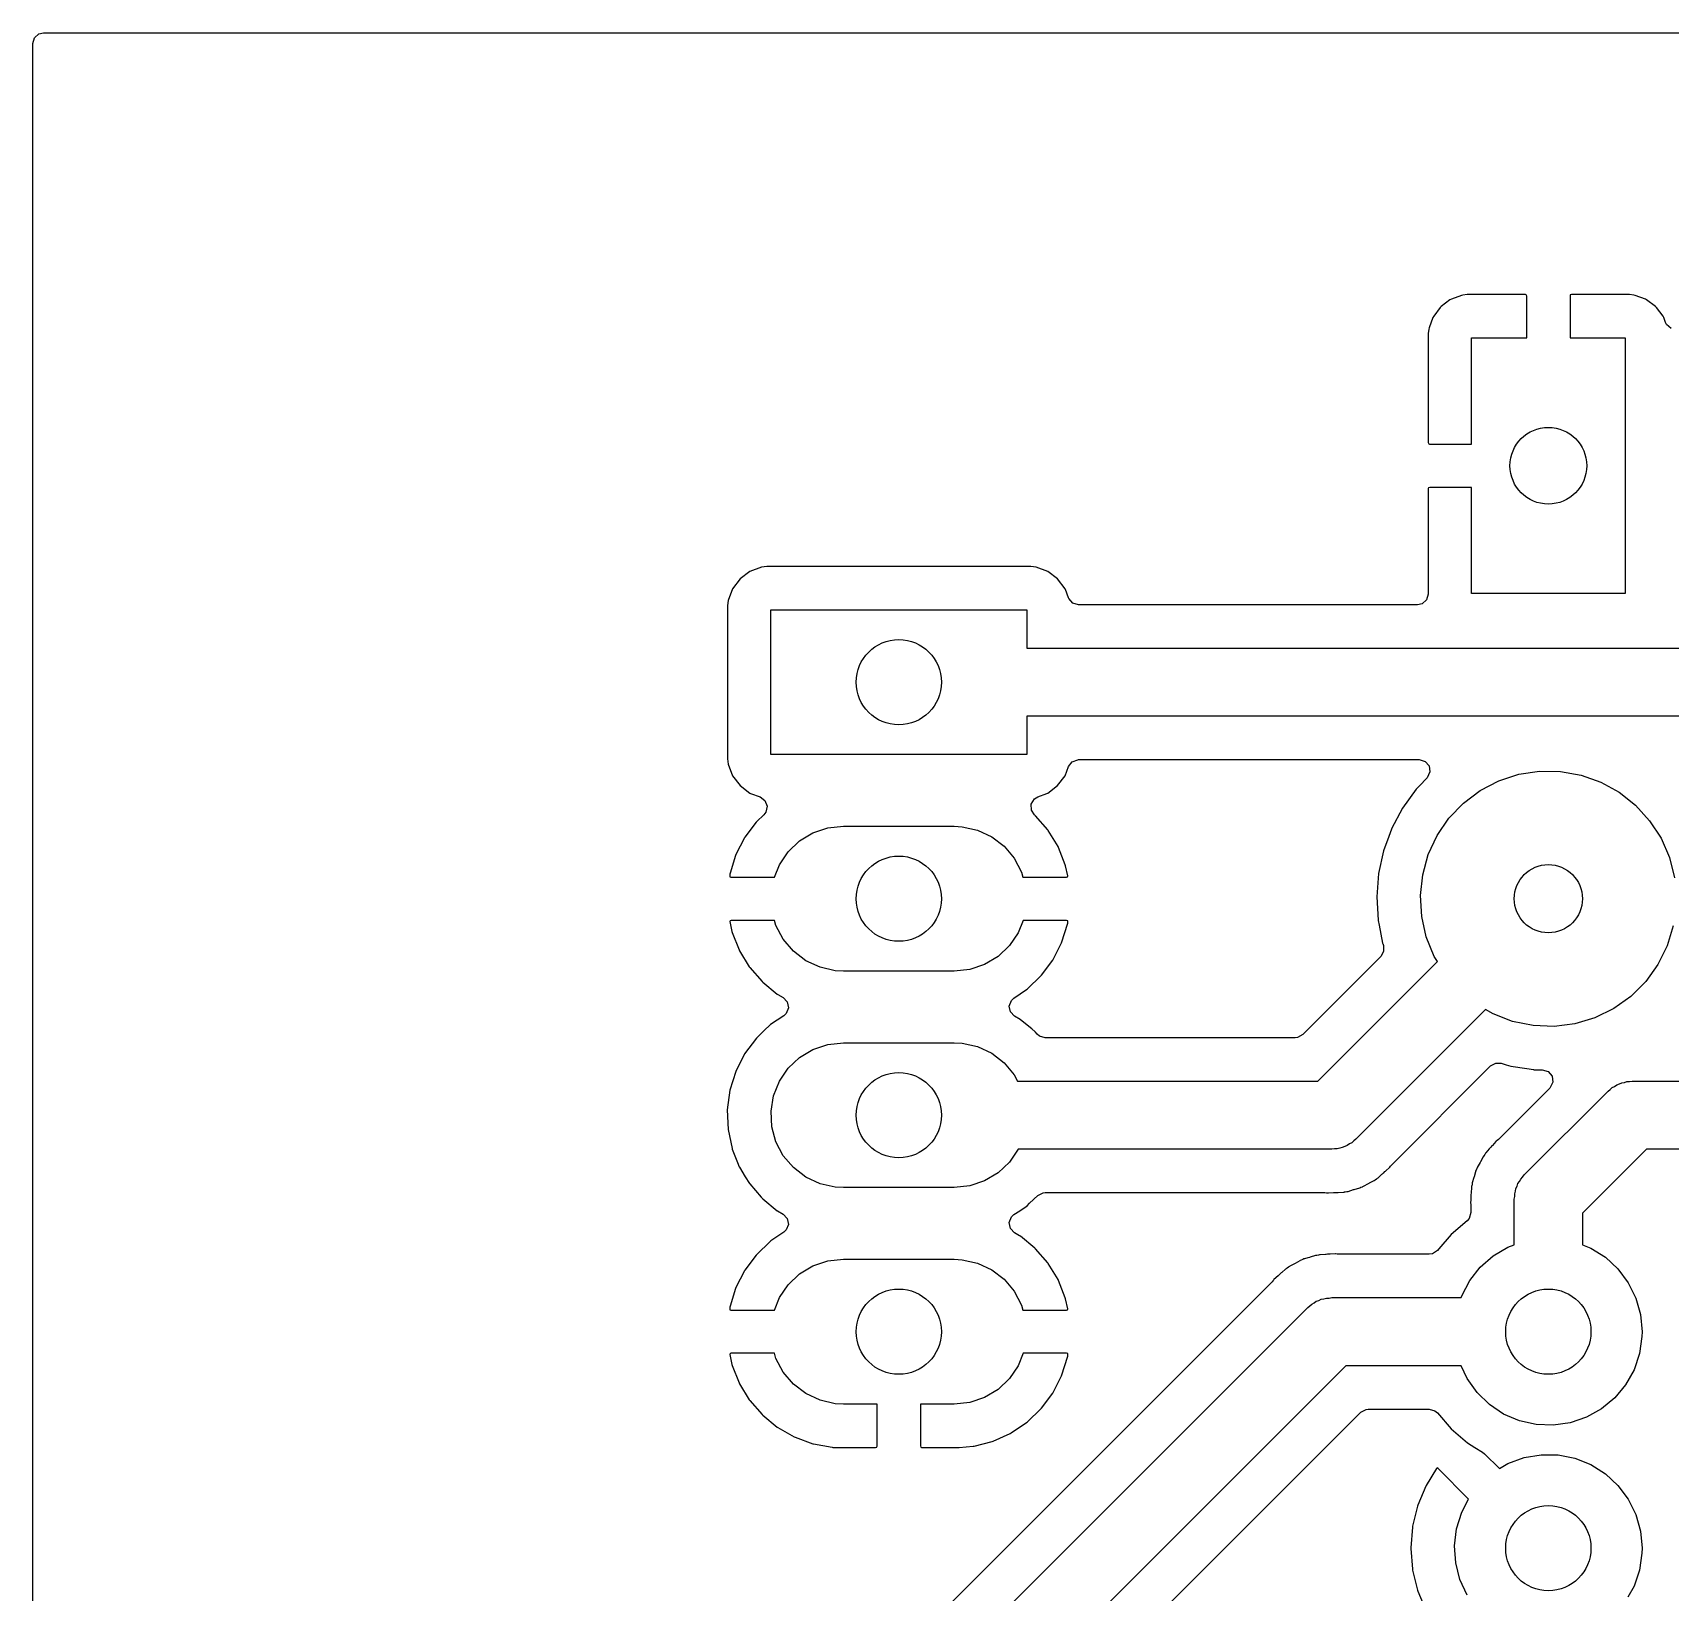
# Model space of a CAD drawing. Extents: x 116.3 to 157, y -94 to -43.2.
# Drawn here: x 116.33 to 135.54, y -61.48 to -43.18 of the extents above; entities that cross this region are included whole.
import ezdxf

# ---------------------------------------------------------------- set-up
doc = ezdxf.new("R2010")
doc.units = 0
doc.layers.add('BLACK', color=7, linetype='CONTINUOUS')

msp = doc.modelspace()

# ---------------------------------------------------------------- linework, layer by layer
at = {"layer": 'BLACK', "linetype": 'CONTINUOUS'}
for p, q in [((116.354, -43.2379), (116.407, -43.1914)), ((116.407, -43.1914), (116.46, -43.18)), ((116.46, -43.18), (156.848, -43.18)), ((116.334, -43.306), (116.354, -43.2379)), ((116.334, -93.854), (116.334, -43.306)), ((133.096, -46.2615), (132.976, -46.3067)), ((133.111, -46.2579), (133.096, -46.2615)), ((133.162, -46.2524), (133.111, -46.2579)), ((133.169, -46.252), (133.162, -46.2524)), ((133.846, -46.252), (133.169, -46.252)), ((133.854, -46.2537), (133.846, -46.252)), ((133.855, -46.2549), (133.854, -46.2537)), ((133.86, -46.2701), (133.855, -46.2549)), ((133.86, -46.76), (133.86, -46.2701)), ((134.369, -46.2579), (134.368, -46.2655)), ((134.368, -46.2655), (134.368, -46.76)), ((134.371, -46.2565), (134.369, -46.2579)), ((134.386, -46.252), (134.371, -46.2565)), ((135.058, -46.252), (134.386, -46.252)), ((135.065, -46.2524), (135.058, -46.252)), ((135.116, -46.2579), (135.065, -46.2524)), ((135.131, -46.2615), (135.116, -46.2579)), ((135.252, -46.3067), (135.131, -46.2615)), ((132.846, -46.4043), (132.769, -46.5064)), ((132.858, -46.3917), (132.846, -46.4043)), ((132.96, -46.3152), (132.858, -46.3917)), ((132.976, -46.3067), (132.96, -46.3152)), ((135.267, -46.3152), (135.252, -46.3067)), ((135.37, -46.3917), (135.267, -46.3152)), ((135.382, -46.4043), (135.37, -46.3917)), ((135.459, -46.5064), (135.382, -46.4043)), ((132.712, -46.6576), (132.706, -46.7085)), ((132.715, -46.6424), (132.712, -46.6576)), ((132.76, -46.5219), (132.715, -46.6424)), ((132.769, -46.5064), (132.76, -46.5219)), ((135.467, -46.5219), (135.459, -46.5064)), ((135.489, -46.5807), (135.467, -46.5219)), ((135.501, -46.6047), (135.489, -46.5807)), ((135.555, -46.6512), (135.501, -46.6047)), ((132.706, -46.7085), (132.706, -46.7153)), ((132.706, -46.7153), (132.706, -47.9879)), ((133.214, -48.006), (133.214, -46.76)), ((133.214, -46.76), (133.86, -46.76)), ((134.368, -46.76), (135.014, -46.76)), ((135.014, -46.76), (135.014, -49.76)), ((132.706, -47.9879), (132.71, -48.0031)), ((132.71, -48.0031), (132.712, -48.0043)), ((132.712, -48.0043), (132.719, -48.006)), ((132.719, -48.006), (133.214, -48.006)), ((132.707, -48.5199), (132.706, -48.5275)), ((132.706, -48.5275), (132.706, -49.7655)), ((132.709, -48.5185), (132.707, -48.5199)), ((132.724, -48.514), (132.709, -48.5185)), ((133.214, -48.514), (132.724, -48.514)), ((133.214, -49.76), (133.214, -48.514)), ((124.747, -49.4994), (124.631, -49.5867)), ((124.883, -49.4483), (124.747, -49.4994)), ((124.946, -49.4415), (124.883, -49.4483)), ((128.042, -49.4415), (124.946, -49.4415)), ((128.104, -49.4483), (128.042, -49.4415)), ((128.241, -49.4994), (128.104, -49.4483)), ((128.357, -49.5867), (128.241, -49.4994)), ((124.543, -49.7033), (124.492, -49.8397)), ((124.631, -49.5867), (124.543, -49.7033)), ((128.444, -49.7033), (128.357, -49.5867)), ((128.448, -49.7117), (128.444, -49.7033)), ((128.484, -49.8097), (128.448, -49.7117)), ((124.492, -49.8397), (124.485, -49.9019)), ((124.485, -49.9019), (124.485, -51.6981)), ((128.488, -49.8178), (128.484, -49.8097)), ((128.534, -49.8715), (128.488, -49.8178)), ((128.602, -49.8915), (128.534, -49.8715)), ((132.58, -49.8915), (128.602, -49.8915)), ((132.632, -49.8801), (132.58, -49.8915)), ((132.686, -49.8336), (132.632, -49.8801)), ((132.706, -49.7655), (132.686, -49.8336)), ((135.014, -49.76), (133.214, -49.76)), ((124.994, -51.65), (124.994, -49.95)), ((124.994, -49.95), (127.994, -49.95)), ((127.994, -49.95), (127.994, -50.4)), ((127.994, -50.4), (139.194, -50.4)), ((138.794, -51.2), (127.994, -51.2)), ((127.994, -51.2), (127.994, -51.65)), ((127.994, -51.65), (124.994, -51.65)), ((124.485, -51.6981), (124.492, -51.7603)), ((124.492, -51.7603), (124.543, -51.8967)), ((128.444, -51.8967), (128.484, -51.7903)), ((128.484, -51.7903), (128.527, -51.7335)), ((128.527, -51.7335), (128.594, -51.7088)), ((128.594, -51.7088), (128.602, -51.7085)), ((128.602, -51.7085), (132.6, -51.7085)), ((132.6, -51.7085), (132.668, -51.7285)), ((132.668, -51.7285), (132.714, -51.7822)), ((132.725, -51.8524), (132.691, -51.9212)), ((132.714, -51.7822), (132.725, -51.8524)), ((133.766, -51.8808), (134.009, -51.8437)), ((134.009, -51.8437), (134.255, -51.8467)), ((134.255, -51.8467), (134.497, -51.8898)), ((124.543, -51.8967), (124.631, -52.0133)), ((124.631, -52.0133), (124.747, -52.1006)), ((128.241, -52.1006), (128.357, -52.0133)), ((128.357, -52.0133), (128.444, -51.8967)), ((132.563, -52.0567), (132.403, -52.2791)), ((132.599, -52.0186), (132.563, -52.0567)), ((132.691, -51.9212), (132.599, -52.0186)), ((133.314, -52.0707), (133.533, -51.9572)), ((133.533, -51.9572), (133.766, -51.8808)), ((134.497, -51.8898), (134.729, -51.9718)), ((134.729, -51.9718), (134.944, -52.0906)), ((124.747, -52.1006), (124.756, -52.1038)), ((124.756, -52.1038), (124.867, -52.1454)), ((124.867, -52.1454), (124.923, -52.1881)), ((124.923, -52.1881), (124.948, -52.2546)), ((128.048, -52.2296), (128.084, -52.1689)), ((128.05, -52.3006), (128.048, -52.2296)), ((128.084, -52.1689), (128.125, -52.1438)), ((128.125, -52.1438), (128.232, -52.1038)), ((128.232, -52.1038), (128.241, -52.1006)), ((128.232, -52.1038), (128.232, -52.1038)), ((132.948, -52.396), (133.118, -52.2183)), ((133.118, -52.2183), (133.314, -52.0707)), ((134.944, -52.0906), (135.137, -52.243)), ((135.137, -52.243), (135.302, -52.4248)), ((124.82, -52.4412), (124.689, -52.6175)), ((124.827, -52.4332), (124.82, -52.4412)), ((124.909, -52.3546), (124.827, -52.4332)), ((124.933, -52.324), (124.909, -52.3546)), ((124.948, -52.2546), (124.933, -52.324)), ((128.087, -52.3551), (128.05, -52.3006)), ((128.086, -52.3558), (128.087, -52.3551)), ((128.089, -52.3591), (128.086, -52.3558)), ((128.09, -52.3593), (128.089, -52.3591)), ((128.09, -52.3595), (128.09, -52.3593)), ((128.097, -52.3669), (128.09, -52.3595)), ((128.242, -52.5329), (128.097, -52.3669)), ((132.403, -52.2791), (132.275, -52.5212)), ((132.81, -52.5991), (132.948, -52.396)), ((135.302, -52.4248), (135.436, -52.6312)), ((124.683, -52.6266), (124.583, -52.8225)), ((124.689, -52.6175), (124.683, -52.6266)), ((125.33, -52.6629), (125.487, -52.5684)), ((125.487, -52.5684), (125.661, -52.5098)), ((125.661, -52.5098), (125.844, -52.49)), ((125.844, -52.49), (127.144, -52.49)), ((127.144, -52.49), (127.239, -52.4953)), ((127.239, -52.4953), (127.418, -52.5353)), ((127.418, -52.5353), (127.584, -52.6129)), ((127.584, -52.6129), (127.73, -52.7245)), ((128.248, -52.5415), (128.242, -52.5329)), ((128.362, -52.7294), (128.248, -52.5415)), ((132.242, -52.6094), (132.181, -52.7783)), ((132.273, -52.5252), (132.242, -52.6094)), ((132.275, -52.5212), (132.273, -52.5252)), ((132.273, -52.5252), (132.273, -52.5252)), ((132.706, -52.8221), (132.81, -52.5991)), ((135.436, -52.6312), (135.534, -52.8566)), ((124.583, -52.8225), (124.579, -52.8323)), ((125.093, -52.9409), (125.197, -52.7891)), ((125.197, -52.7891), (125.33, -52.6629)), ((127.73, -52.7245), (127.848, -52.8647)), ((128.367, -52.739), (128.362, -52.7294)), ((128.447, -52.9434), (128.367, -52.739)), ((132.181, -52.7783), (132.122, -53.0459)), ((132.64, -53.0589), (132.706, -52.8221)), ((124.579, -52.8323), (124.514, -53.0422)), ((125.035, -53.086), (125.093, -52.9409)), ((127.848, -52.8647), (127.934, -53.0271)), ((128.45, -52.9536), (128.447, -52.9434)), ((128.475, -53.0714), (128.45, -52.9536)), ((135.534, -52.8566), (135.594, -53.095)), ((124.512, -53.0526), (124.51, -53.068)), ((124.51, -53.068), (124.512, -53.0822)), ((124.514, -53.0422), (124.512, -53.0526)), ((124.512, -53.0822), (124.525, -53.086)), ((124.525, -53.086), (125.035, -53.086)), ((127.934, -53.0271), (127.95, -53.086)), ((127.95, -53.086), (128.46, -53.086)), ((128.46, -53.086), (128.474, -53.082)), ((128.474, -53.082), (128.475, -53.0714)), ((132.122, -53.0459), (132.101, -53.3189)), ((132.614, -53.3034), (132.64, -53.0589)), ((132.101, -53.3189), (132.116, -53.5923)), ((132.628, -53.5488), (132.614, -53.3034)), ((124.528, -53.594), (124.514, -53.598)), ((125.037, -53.594), (124.528, -53.594)), ((125.053, -53.6529), (125.037, -53.594)), ((127.952, -53.594), (127.894, -53.7391)), ((128.462, -53.594), (127.952, -53.594)), ((128.475, -53.5978), (128.462, -53.594)), ((132.116, -53.5923), (132.117, -53.5965)), ((132.682, -53.7886), (132.628, -53.5488)), ((124.514, -53.598), (124.513, -53.6086)), ((124.513, -53.6086), (124.537, -53.7264)), ((124.537, -53.7264), (124.54, -53.7366)), ((124.54, -53.7366), (124.621, -53.941)), ((125.139, -53.8153), (125.053, -53.6529)), ((127.894, -53.7391), (127.791, -53.8909)), ((128.408, -53.8477), (128.473, -53.6378)), ((128.473, -53.6378), (128.476, -53.6274)), ((128.478, -53.612), (128.475, -53.5978)), ((128.476, -53.6274), (128.478, -53.612)), ((132.117, -53.5965), (132.117, -53.5965)), ((132.117, -53.5965), (132.128, -53.6507)), ((132.128, -53.6507), (132.169, -53.8611)), ((135.58, -53.657), (135.508, -53.8922)), ((124.621, -53.941), (124.626, -53.9506)), ((124.626, -53.9506), (124.74, -54.1385)), ((125.258, -53.9555), (125.139, -53.8153)), ((125.403, -54.0671), (125.258, -53.9555)), ((127.791, -53.8909), (127.658, -54.017)), ((128.305, -54.0534), (128.404, -53.8575)), ((128.404, -53.8575), (128.408, -53.8477)), ((132.182, -53.961), (132.149, -54.02)), ((132.169, -53.8611), (132.171, -53.8651)), ((132.171, -53.8651), (132.179, -53.8901)), ((132.179, -53.8901), (132.182, -53.961)), ((132.775, -54.0163), (132.682, -53.7886)), ((135.508, -53.8922), (135.4, -54.1126)), ((124.74, -54.1385), (124.746, -54.1471)), ((124.746, -54.1471), (124.89, -54.3131)), ((125.57, -54.1447), (125.403, -54.0671)), ((125.749, -54.1847), (125.57, -54.1447)), ((127.326, -54.1702), (127.144, -54.19)), ((127.5, -54.1116), (127.326, -54.1702)), ((127.658, -54.017), (127.5, -54.1116)), ((128.168, -54.2388), (128.299, -54.0625)), ((128.299, -54.0625), (128.305, -54.0534)), ((132.149, -54.02), (131.234, -54.9346)), ((131.408, -55.48), (132.812, -54.0764)), ((132.812, -54.0764), (132.775, -54.0163)), ((135.4, -54.1126), (135.256, -54.3122)), ((124.89, -54.3131), (124.898, -54.3205)), ((124.898, -54.3205), (125.068, -54.4598)), ((125.844, -54.19), (125.749, -54.1847)), ((127.144, -54.19), (125.844, -54.19)), ((128.002, -54.3985), (128.161, -54.2468)), ((128.161, -54.2468), (128.168, -54.2388)), ((135.256, -54.3122), (135.082, -54.4857)), ((125.068, -54.4598), (125.076, -54.4658)), ((125.076, -54.4658), (125.136, -54.4996)), ((125.136, -54.4996), (125.185, -54.5506)), ((125.185, -54.5506), (125.199, -54.6203)), ((127.789, -54.5991), (127.815, -54.5331)), ((127.815, -54.5331), (127.844, -54.5058)), ((127.844, -54.5058), (127.993, -54.4051)), ((127.993, -54.4051), (128.002, -54.3985)), ((135.082, -54.4857), (134.882, -54.6284)), ((125.144, -54.7136), (124.989, -54.8174)), ((125.173, -54.6863), (125.144, -54.7136)), ((125.199, -54.6203), (125.173, -54.6863)), ((127.803, -54.6688), (127.789, -54.5991)), ((127.852, -54.7198), (127.803, -54.6688)), ((127.916, -54.7564), (127.852, -54.7198)), ((133.378, -54.6415), (131.857, -56.1628)), ((133.466, -54.6927), (133.378, -54.6415)), ((133.695, -54.7804), (133.466, -54.6927)), ((134.661, -54.7366), (134.426, -54.8072)), ((134.882, -54.6284), (134.661, -54.7366)), ((124.916, -54.8873), (124.823, -54.9766)), ((124.986, -54.8211), (124.916, -54.8873)), ((124.989, -54.8174), (124.986, -54.8211)), ((124.986, -54.8211), (124.986, -54.8211)), ((127.92, -54.7598), (127.916, -54.7564)), ((128.053, -54.8685), (127.92, -54.7598)), ((127.92, -54.7598), (127.92, -54.7598)), ((128.094, -54.9026), (128.053, -54.8685)), ((128.098, -54.9066), (128.094, -54.9026)), ((128.116, -54.9281), (128.098, -54.9066)), ((128.098, -54.9066), (128.098, -54.9066)), ((128.144, -54.9515), (128.116, -54.9281)), ((131.234, -54.9346), (131.172, -54.9686)), ((133.936, -54.8294), (133.695, -54.7804)), ((134.182, -54.8385), (133.936, -54.8294)), ((134.426, -54.8072), (134.182, -54.8385)), ((124.823, -54.9766), (124.685, -55.1615)), ((125.33, -55.2029), (125.487, -55.1084)), ((125.487, -55.1084), (125.661, -55.0498)), ((125.661, -55.0498), (125.844, -55.03)), ((125.844, -55.03), (127.144, -55.03)), ((127.144, -55.03), (127.239, -55.0353)), ((127.239, -55.0353), (127.418, -55.0753)), ((127.418, -55.0753), (127.584, -55.1529)), ((128.212, -54.9715), (128.144, -54.9515)), ((131.145, -54.9715), (128.212, -54.9715)), ((131.172, -54.9686), (131.145, -54.9715)), ((124.685, -55.1615), (124.581, -55.3671)), ((125.197, -55.3291), (125.33, -55.2029)), ((127.584, -55.1529), (127.73, -55.2645)), ((127.73, -55.2645), (127.848, -55.4047)), ((132.274, -56.4648), (133.436, -55.3027)), ((133.436, -55.3027), (133.498, -55.2687)), ((133.498, -55.2687), (133.561, -55.271)), ((133.561, -55.271), (133.62, -55.2886)), ((133.62, -55.2886), (133.675, -55.3047)), ((133.675, -55.3047), (133.862, -55.3334)), ((124.581, -55.3671), (124.512, -55.5872)), ((125.025, -55.6514), (125.093, -55.4809)), ((125.093, -55.4809), (125.197, -55.3291)), ((127.848, -55.4047), (127.888, -55.48)), ((127.888, -55.48), (131.408, -55.48)), ((133.862, -55.3334), (133.941, -55.3455)), ((133.941, -55.3455), (133.941, -55.3455)), ((133.941, -55.3455), (133.945, -55.3461)), ((133.945, -55.3461), (134.031, -55.3475)), ((134.031, -55.3475), (134.043, -55.3477)), ((134.043, -55.3477), (134.111, -55.3687)), ((134.111, -55.3687), (134.157, -55.4231)), ((134.166, -55.4935), (134.131, -55.5628)), ((134.157, -55.4231), (134.166, -55.4935)), ((134.917, -55.5236), (134.947, -55.5139)), ((134.947, -55.5139), (134.975, -55.4996)), ((134.975, -55.4996), (135.006, -55.4947)), ((135.006, -55.4947), (135.036, -55.4849)), ((135.036, -55.4849), (135.067, -55.4849)), ((135.067, -55.4849), (135.098, -55.48)), ((135.098, -55.48), (138.794, -55.48)), ((124.512, -55.5872), (124.482, -55.8158)), ((124.995, -55.8326), (125.025, -55.6514)), ((134.131, -55.5628), (133.529, -56.1644)), ((133.831, -56.5815), (134.815, -55.5972)), ((134.815, -55.5972), (134.841, -55.5787)), ((134.841, -55.5787), (134.863, -55.5564)), ((134.863, -55.5564), (134.891, -55.5421)), ((134.891, -55.5421), (134.917, -55.5236)), ((124.482, -55.8158), (124.491, -56.0462)), ((125.005, -56.0159), (124.995, -55.8326)), ((124.491, -56.0462), (124.538, -56.2718)), ((125.053, -56.1929), (125.005, -56.0159)), ((124.538, -56.2718), (124.54, -56.2767)), ((124.54, -56.2767), (124.54, -56.2768)), ((124.54, -56.2768), (124.602, -56.4336)), ((125.139, -56.3553), (125.053, -56.1929)), ((127.894, -56.28), (127.791, -56.4309)), ((131.574, -56.28), (127.894, -56.28)), ((131.605, -56.2751), (131.574, -56.28)), ((131.636, -56.2751), (131.605, -56.2751)), ((131.666, -56.2653), (131.636, -56.2751)), ((131.697, -56.2604), (131.666, -56.2653)), ((131.725, -56.2461), (131.697, -56.2604)), ((131.755, -56.2364), (131.725, -56.2461)), ((131.781, -56.2179), (131.755, -56.2364)), ((131.809, -56.2036), (131.781, -56.2179)), ((131.831, -56.1813), (131.809, -56.2036)), ((131.857, -56.1628), (131.831, -56.1813)), ((133.421, -56.2766), (133.379, -56.3225)), ((133.425, -56.2716), (133.421, -56.2766)), ((133.436, -56.2582), (133.425, -56.2716)), ((133.438, -56.2556), (133.436, -56.2582)), ((133.452, -56.2411), (133.438, -56.2556)), ((133.457, -56.2363), (133.452, -56.2411)), ((133.498, -56.1904), (133.457, -56.2363)), ((133.503, -56.1855), (133.498, -56.1904)), ((133.514, -56.1772), (133.503, -56.1855)), ((133.529, -56.1644), (133.514, -56.1772)), ((135.264, -56.28), (134.514, -57.0301)), ((150.394, -56.28), (135.264, -56.28)), ((124.602, -56.4336), (124.623, -56.4862)), ((125.258, -56.4955), (125.139, -56.3553)), ((127.791, -56.4309), (127.658, -56.557)), ((132.261, -56.4799), (132.274, -56.4648)), ((133.313, -56.4336), (133.279, -56.4928)), ((133.317, -56.4278), (133.313, -56.4336)), ((133.348, -56.3668), (133.317, -56.4278)), ((133.357, -56.3559), (133.348, -56.3668)), ((133.368, -56.3396), (133.357, -56.3559)), ((133.371, -56.3331), (133.368, -56.3396)), ((133.375, -56.3274), (133.371, -56.3331)), ((133.371, -56.3331), (133.371, -56.3331)), ((133.379, -56.3225), (133.375, -56.3274)), ((133.379, -56.3225), (133.379, -56.3225)), ((124.623, -56.4862), (124.625, -56.4908)), ((124.625, -56.4908), (124.625, -56.4908)), ((124.625, -56.4908), (124.693, -56.6031)), ((124.693, -56.6031), (124.742, -56.6833)), ((125.403, -56.6071), (125.258, -56.4955)), ((125.57, -56.6847), (125.403, -56.6071)), ((127.5, -56.6516), (127.326, -56.7102)), ((127.658, -56.557), (127.5, -56.6516)), ((132.016, -56.6744), (132.071, -56.6461)), ((132.071, -56.6461), (132.082, -56.6373)), ((132.082, -56.6373), (132.099, -56.6261)), ((132.099, -56.6261), (132.105, -56.6223)), ((132.105, -56.6223), (132.111, -56.619)), ((132.105, -56.6223), (132.105, -56.6223)), ((132.111, -56.619), (132.116, -56.6146)), ((132.116, -56.6146), (132.162, -56.5733)), ((132.116, -56.6146), (132.116, -56.6146)), ((132.162, -56.5733), (132.167, -56.569)), ((132.167, -56.569), (132.18, -56.5581)), ((132.18, -56.5581), (132.183, -56.5561)), ((132.183, -56.5561), (132.197, -56.5416)), ((132.197, -56.5416), (132.202, -56.537)), ((132.202, -56.537), (132.253, -56.4913)), ((132.202, -56.537), (132.202, -56.537)), ((132.253, -56.4913), (132.261, -56.4799)), ((133.241, -56.6094), (133.22, -56.6744)), ((133.243, -56.6031), (133.241, -56.6094)), ((133.259, -56.5434), (133.243, -56.6031)), ((133.261, -56.537), (133.259, -56.5434)), ((133.259, -56.5434), (133.259, -56.5434)), ((133.267, -56.5245), (133.261, -56.537)), ((133.275, -56.5062), (133.267, -56.5245)), ((133.277, -56.4991), (133.275, -56.5062)), ((133.279, -56.4928), (133.277, -56.4991)), ((133.277, -56.4991), (133.277, -56.4991)), ((133.757, -56.6828), (133.776, -56.6573)), ((133.776, -56.6573), (133.79, -56.6293)), ((133.79, -56.6293), (133.812, -56.607)), ((133.812, -56.607), (133.831, -56.5815)), ((124.742, -56.6833), (124.746, -56.6873)), ((124.746, -56.6873), (124.879, -56.8406)), ((124.879, -56.8406), (124.893, -56.8574)), ((124.893, -56.8574), (124.897, -56.8608)), ((124.897, -56.8608), (125.067, -57.0002)), ((125.749, -56.7247), (125.57, -56.6847)), ((125.844, -56.73), (125.749, -56.7247)), ((127.144, -56.73), (125.844, -56.73)), ((127.326, -56.7102), (127.144, -56.73)), ((128.029, -56.9131), (128.123, -56.8233)), ((128.123, -56.8233), (128.186, -56.7908)), ((128.186, -56.7908), (128.21, -56.7885)), ((128.21, -56.7885), (131.492, -56.7885)), ((131.492, -56.7885), (131.512, -56.7901)), ((131.512, -56.7901), (131.526, -56.7923)), ((131.526, -56.7923), (131.533, -56.7919)), ((131.533, -56.7919), (131.594, -56.7887)), ((131.533, -56.7919), (131.533, -56.7919)), ((131.594, -56.7887), (131.601, -56.7885)), ((131.601, -56.7885), (131.621, -56.7885)), ((131.621, -56.7885), (131.625, -56.7882)), ((131.625, -56.7882), (131.642, -56.7864)), ((131.625, -56.7882), (131.625, -56.7882)), ((131.642, -56.7864), (131.648, -56.7858)), ((131.648, -56.7858), (131.71, -56.7826)), ((131.71, -56.7826), (131.717, -56.7823)), ((131.71, -56.7826), (131.71, -56.7826)), ((131.717, -56.7823), (131.723, -56.7805)), ((131.723, -56.7805), (131.73, -56.7786)), ((131.723, -56.7805), (131.723, -56.7805)), ((131.73, -56.7786), (131.75, -56.775)), ((131.75, -56.775), (131.757, -56.7742)), ((131.757, -56.7742), (131.764, -56.7735)), ((131.757, -56.7742), (131.757, -56.7742)), ((131.764, -56.7735), (131.829, -56.7524)), ((131.829, -56.7524), (131.835, -56.7505)), ((131.835, -56.7505), (131.901, -56.7328)), ((131.901, -56.7328), (131.914, -56.7264)), ((131.914, -56.7264), (131.932, -56.7189)), ((131.932, -56.7189), (131.939, -56.7166)), ((131.939, -56.7166), (131.945, -56.7145)), ((131.939, -56.7166), (131.939, -56.7166)), ((131.945, -56.7145), (132.005, -56.6803)), ((132.005, -56.6803), (132.01, -56.6772)), ((132.01, -56.6772), (132.016, -56.6744)), ((133.205, -56.8439), (133.204, -56.8694)), ((133.206, -56.8115), (133.205, -56.8168)), ((133.205, -56.8168), (133.205, -56.8373)), ((133.205, -56.8373), (133.205, -56.8439)), ((133.207, -56.7963), (133.206, -56.8115)), ((133.208, -56.7897), (133.207, -56.7963)), ((133.211, -56.7281), (133.208, -56.7897)), ((133.212, -56.7215), (133.211, -56.7281)), ((133.211, -56.7281), (133.211, -56.7281)), ((133.213, -56.7145), (133.212, -56.7215)), ((133.215, -56.7079), (133.213, -56.7145)), ((133.219, -56.6884), (133.215, -56.7079)), ((133.22, -56.681), (133.219, -56.6884)), ((133.22, -56.6744), (133.22, -56.681)), ((133.22, -56.681), (133.22, -56.681)), ((133.714, -56.8644), (133.719, -56.8333)), ((133.719, -56.8018), (133.728, -56.7719)), ((133.719, -56.8333), (133.719, -56.8018)), ((133.728, -56.7719), (133.733, -56.7408)), ((133.733, -56.7408), (133.748, -56.7127)), ((133.748, -56.7127), (133.757, -56.6828)), ((125.067, -57.0002), (125.067, -57.0002)), ((125.067, -57.0002), (125.072, -57.0036)), ((125.072, -57.0036), (125.136, -57.0402)), ((125.136, -57.0402), (125.185, -57.0912)), ((127.815, -57.0737), (127.844, -57.0464)), ((127.844, -57.0464), (127.912, -57.0002)), ((127.912, -57.0002), (127.998, -56.9426)), ((127.998, -56.9426), (128.029, -56.9131)), ((133.205, -57.0225), (133.185, -57.0906)), ((133.204, -56.8694), (133.202, -56.9122)), ((133.202, -56.9122), (133.203, -56.9187)), ((133.203, -56.9187), (133.204, -56.9261)), ((133.204, -56.9261), (133.205, -56.9458)), ((133.205, -56.9458), (133.205, -57.0225)), ((133.714, -57.4), (133.714, -56.8644)), ((134.514, -57.0301), (134.514, -57.4002)), ((125.173, -57.2269), (125.144, -57.2542)), ((125.199, -57.1609), (125.173, -57.2269)), ((125.185, -57.0912), (125.199, -57.1609)), ((127.789, -57.1397), (127.815, -57.0737)), ((127.803, -57.2094), (127.789, -57.1397)), ((127.852, -57.2604), (127.803, -57.2094)), ((133.161, -57.1183), (132.973, -57.2791)), ((133.185, -57.0906), (133.161, -57.1183)), ((124.986, -57.3615), (124.827, -57.5132)), ((124.994, -57.3548), (124.986, -57.3615)), ((125.144, -57.2542), (124.994, -57.3548)), ((127.911, -57.2941), (127.852, -57.2604)), ((127.92, -57.3002), (127.911, -57.2941)), ((128.09, -57.4395), (127.92, -57.3002)), ((132.973, -57.2791), (132.83, -57.4469)), ((133.467, -57.5301), (133.64, -57.4272)), ((133.64, -57.4272), (133.714, -57.4)), ((134.514, -57.4002), (134.613, -57.4399)), ((124.82, -57.5212), (124.689, -57.6975)), ((124.827, -57.5132), (124.82, -57.5212)), ((125.487, -57.6484), (125.661, -57.5898)), ((125.661, -57.5898), (125.844, -57.57)), ((125.844, -57.57), (127.144, -57.57)), ((127.144, -57.57), (127.239, -57.5753)), ((127.239, -57.5753), (127.418, -57.6153)), ((127.418, -57.6153), (127.584, -57.6929)), ((128.097, -57.4469), (128.09, -57.4395)), ((128.242, -57.6129), (128.097, -57.4469)), ((128.248, -57.6215), (128.242, -57.6129)), ((128.362, -57.8094), (128.248, -57.6215)), ((131.137, -57.6228), (131.082, -57.6509)), ((131.143, -57.6197), (131.137, -57.6228)), ((131.197, -57.5888), (131.143, -57.6197)), ((131.202, -57.5855), (131.197, -57.5888)), ((131.216, -57.5811), (131.202, -57.5855)), ((131.234, -57.5736), (131.216, -57.5811)), ((131.246, -57.5672), (131.234, -57.5736)), ((131.253, -57.5655), (131.246, -57.5672)), ((131.292, -57.555), (131.253, -57.5655)), ((131.253, -57.5655), (131.253, -57.5655)), ((131.313, -57.5495), (131.292, -57.555)), ((131.319, -57.5476), (131.313, -57.5495)), ((131.384, -57.5265), (131.319, -57.5476)), ((131.398, -57.525), (131.384, -57.5265)), ((131.417, -57.5214), (131.398, -57.525)), ((131.431, -57.5177), (131.417, -57.5214)), ((131.438, -57.5174), (131.431, -57.5177)), ((131.499, -57.5142), (131.438, -57.5174)), ((131.438, -57.5174), (131.438, -57.5174)), ((131.506, -57.5136), (131.499, -57.5142)), ((131.523, -57.5118), (131.506, -57.5136)), ((131.526, -57.5115), (131.523, -57.5118)), ((131.523, -57.5118), (131.523, -57.5118)), ((131.547, -57.5115), (131.526, -57.5115)), ((131.553, -57.5113), (131.547, -57.5115)), ((131.615, -57.5081), (131.553, -57.5113)), ((131.622, -57.5077), (131.615, -57.5081)), ((131.615, -57.5081), (131.615, -57.5081)), ((131.636, -57.5099), (131.622, -57.5077)), ((131.655, -57.5115), (131.636, -57.5099)), ((132.716, -57.5115), (131.655, -57.5115)), ((132.753, -57.5061), (132.716, -57.5115)), ((132.812, -57.4673), (132.753, -57.5061)), ((132.83, -57.4469), (132.812, -57.4673)), ((133.316, -57.6628), (133.467, -57.5301)), ((134.613, -57.4399), (134.783, -57.5473)), ((134.783, -57.5473), (134.931, -57.684)), ((124.683, -57.7066), (124.583, -57.9025)), ((124.689, -57.6975), (124.683, -57.7066)), ((125.197, -57.8691), (125.33, -57.743)), ((125.33, -57.743), (125.487, -57.6484)), ((127.584, -57.6929), (127.73, -57.8045)), ((127.73, -57.8045), (127.848, -57.9447)), ((128.367, -57.819), (128.362, -57.8094)), ((128.447, -58.0234), (128.367, -57.819)), ((130.887, -57.8201), (130.874, -57.8352)), ((130.891, -57.8141), (130.887, -57.8201)), ((130.895, -57.8087), (130.891, -57.8141)), ((130.891, -57.8141), (130.891, -57.8141)), ((130.946, -57.763), (130.895, -57.8087)), ((130.951, -57.7584), (130.946, -57.763)), ((130.965, -57.7439), (130.951, -57.7584)), ((130.973, -57.7379), (130.965, -57.7439)), ((130.981, -57.731), (130.973, -57.7379)), ((130.986, -57.7267), (130.981, -57.731)), ((131.032, -57.6854), (130.986, -57.7267)), ((131.037, -57.681), (131.032, -57.6854)), ((131.032, -57.6854), (131.032, -57.6854)), ((131.043, -57.6777), (131.037, -57.681)), ((131.049, -57.6739), (131.043, -57.6777)), ((131.043, -57.6777), (131.043, -57.6777)), ((131.065, -57.6627), (131.049, -57.6739)), ((131.071, -57.658), (131.065, -57.6627)), ((131.076, -57.6539), (131.071, -57.658)), ((131.071, -57.658), (131.071, -57.658)), ((131.082, -57.6509), (131.076, -57.6539)), ((131.082, -57.6509), (131.082, -57.6509)), ((133.098, -57.999), (133.191, -57.8209)), ((133.191, -57.8209), (133.316, -57.6628)), ((134.931, -57.684), (135.052, -57.8453)), ((124.579, -57.9123), (124.514, -58.1222)), ((124.583, -57.9025), (124.579, -57.9123)), ((125.093, -58.0209), (125.197, -57.8691)), ((130.874, -57.8352), (126.554, -62.1546)), ((127.848, -57.9447), (127.934, -58.1071)), ((133.091, -58.02), (133.098, -57.999)), ((135.052, -57.8453), (135.141, -58.0258)), ((124.512, -58.1326), (124.51, -58.148)), ((124.51, -58.148), (124.512, -58.1622)), ((124.514, -58.1222), (124.512, -58.1326)), ((124.512, -58.1622), (124.525, -58.166)), ((124.525, -58.166), (125.035, -58.166)), ((125.035, -58.166), (125.093, -58.0209)), ((126.728, -62.7), (131.291, -58.1372)), ((127.934, -58.1071), (127.95, -58.166)), ((127.95, -58.166), (128.46, -58.166)), ((128.45, -58.0336), (128.447, -58.0234)), ((128.475, -58.1514), (128.45, -58.0336)), ((128.46, -58.166), (128.474, -58.162)), ((128.474, -58.162), (128.475, -58.1514)), ((131.291, -58.1372), (131.316, -58.1187)), ((131.316, -58.1187), (131.339, -58.0964)), ((131.339, -58.0964), (131.367, -58.0821)), ((131.367, -58.0821), (131.392, -58.0636)), ((131.392, -58.0636), (131.422, -58.0539)), ((131.422, -58.0539), (131.45, -58.0396)), ((131.45, -58.0396), (131.481, -58.0347)), ((131.481, -58.0347), (131.511, -58.0249)), ((131.511, -58.0249), (131.543, -58.0249)), ((131.543, -58.0249), (131.574, -58.02)), ((131.574, -58.02), (133.091, -58.02)), ((135.141, -58.0258), (135.195, -58.2195)), ((135.195, -58.2195), (135.214, -58.42)), ((135.212, -58.4776), (135.183, -58.6768)), ((135.214, -58.42), (135.212, -58.4776)), ((124.514, -58.678), (124.513, -58.6886)), ((124.513, -58.6886), (124.537, -58.8064)), ((124.528, -58.674), (124.514, -58.678)), ((125.037, -58.674), (124.528, -58.674)), ((125.053, -58.7329), (125.037, -58.674)), ((125.139, -58.8953), (125.053, -58.7329)), ((127.952, -58.674), (127.894, -58.8191)), ((128.462, -58.674), (127.952, -58.674)), ((128.408, -58.9277), (128.473, -58.7178)), ((128.475, -58.6778), (128.462, -58.674)), ((128.473, -58.7178), (128.476, -58.7074)), ((128.478, -58.692), (128.475, -58.6778)), ((128.476, -58.7074), (128.478, -58.692)), ((135.183, -58.6768), (135.119, -58.8674)), ((124.537, -58.8064), (124.54, -58.8166)), ((124.54, -58.8166), (124.621, -59.021)), ((125.258, -59.0355), (125.139, -58.8953)), ((127.791, -58.9709), (127.658, -59.097)), ((127.894, -58.8191), (127.791, -58.9709)), ((131.739, -58.82), (127.859, -62.7)), ((128.305, -59.1334), (128.404, -58.9375)), ((128.404, -58.9375), (128.408, -58.9277)), ((133.092, -58.82), (131.739, -58.82)), ((133.161, -58.97), (133.092, -58.82)), ((133.277, -59.1344), (133.161, -58.97)), ((135.119, -58.8674), (135.02, -59.043)), ((124.621, -59.021), (124.626, -59.0306)), ((124.626, -59.0306), (124.74, -59.2185)), ((125.403, -59.1471), (125.258, -59.0355)), ((125.57, -59.2247), (125.403, -59.1471)), ((127.658, -59.097), (127.5, -59.1916)), ((128.168, -59.3188), (128.299, -59.1425)), ((128.299, -59.1425), (128.305, -59.1334)), ((133.422, -59.2749), (133.277, -59.1344)), ((135.02, -59.043), (134.892, -59.1978)), ((124.74, -59.2185), (124.746, -59.2271)), ((124.746, -59.2271), (124.89, -59.3931)), ((125.749, -59.2647), (125.57, -59.2247)), ((125.844, -59.27), (125.749, -59.2647)), ((126.24, -59.27), (125.844, -59.27)), ((126.24, -59.7645), (126.24, -59.27)), ((127.144, -59.27), (126.748, -59.27)), ((126.748, -59.27), (126.748, -59.7599)), ((127.326, -59.2502), (127.144, -59.27)), ((127.5, -59.1916), (127.326, -59.2502)), ((128.002, -59.4785), (128.161, -59.3268)), ((128.161, -59.3268), (128.168, -59.3188)), ((131.913, -59.3654), (131.976, -59.3314)), ((131.976, -59.3314), (132.002, -59.3285)), ((132.002, -59.3285), (132.716, -59.3285)), ((132.716, -59.3285), (132.784, -59.3485)), ((132.784, -59.3485), (132.812, -59.3727)), ((133.589, -59.3867), (133.422, -59.2749)), ((134.737, -59.3265), (134.561, -59.4249)), ((134.892, -59.1978), (134.737, -59.3265)), ((124.89, -59.3931), (124.898, -59.4005)), ((124.898, -59.4005), (125.068, -59.5398)), ((125.068, -59.5398), (125.076, -59.5458)), ((125.076, -59.5458), (125.267, -59.6546)), ((127.811, -59.6079), (127.993, -59.4851)), ((127.993, -59.4851), (128.002, -59.4785)), ((128.539, -62.7394), (131.913, -59.3654)), ((132.812, -59.3727), (132.973, -59.5609)), ((133.774, -59.4662), (133.589, -59.3867)), ((133.97, -59.5106), (133.774, -59.4662)), ((134.171, -59.5185), (133.97, -59.5106)), ((134.371, -59.4896), (134.171, -59.5185)), ((134.561, -59.4249), (134.371, -59.4896)), ((125.267, -59.6546), (125.277, -59.659)), ((125.277, -59.659), (125.484, -59.734)), ((125.484, -59.734), (125.494, -59.7368)), ((125.494, -59.7368), (125.711, -59.7761)), ((127.379, -59.7621), (127.591, -59.7069)), ((127.591, -59.7069), (127.601, -59.7033)), ((127.601, -59.7033), (127.802, -59.6131)), ((127.802, -59.6131), (127.811, -59.6079)), ((132.973, -59.5609), (133.165, -59.7253)), ((133.165, -59.7253), (133.251, -59.7778)), ((125.711, -59.7761), (125.72, -59.7771)), ((125.72, -59.7771), (125.738, -59.7779)), ((125.738, -59.7779), (125.741, -59.778)), ((125.741, -59.778), (126.222, -59.778)), ((126.222, -59.778), (126.237, -59.7735)), ((126.237, -59.7735), (126.238, -59.7721)), ((126.238, -59.7721), (126.24, -59.7645)), ((126.748, -59.7599), (126.752, -59.7751)), ((126.752, -59.7751), (126.754, -59.7763)), ((126.754, -59.7763), (126.761, -59.778)), ((126.761, -59.778), (127.199, -59.778)), ((127.199, -59.778), (127.204, -59.7778)), ((127.204, -59.7778), (127.368, -59.7639)), ((127.368, -59.7639), (127.379, -59.7621)), ((133.251, -59.7778), (133.341, -59.8329)), ((133.341, -59.8329), (133.364, -59.8513)), ((133.364, -59.8513), (133.54, -60.0269)), ((133.64, -59.9672), (133.829, -59.8975)), ((133.829, -59.8975), (134.028, -59.8634)), ((134.028, -59.8634), (134.229, -59.866)), ((134.229, -59.866), (134.426, -59.9053)), ((134.426, -59.9053), (134.613, -59.9799)), ((132.801, -60.0252), (132.679, -60.2235)), ((132.808, -60.0194), (132.801, -60.0252)), ((132.821, -60.0262), (132.808, -60.0194)), ((133.179, -60.3843), (132.821, -60.0262)), ((133.54, -60.0269), (133.64, -59.9672)), ((134.613, -59.9799), (134.783, -60.0873)), ((134.783, -60.0873), (134.931, -60.224)), ((132.675, -60.2323), (132.582, -60.457)), ((132.679, -60.2235), (132.675, -60.2323)), ((134.931, -60.224), (135.052, -60.3853)), ((132.579, -60.4664), (132.522, -60.7029)), ((132.582, -60.457), (132.579, -60.4664)), ((133.098, -60.539), (133.179, -60.3843)), ((135.052, -60.3853), (135.141, -60.5658)), ((132.522, -60.7029), (132.52, -60.7126)), ((133.038, -60.7313), (133.098, -60.539)), ((135.141, -60.5658), (135.195, -60.7595)), ((132.52, -60.7126), (132.501, -60.9551)), ((133.014, -60.9312), (133.038, -60.7313)), ((135.195, -60.7595), (135.214, -60.96)), ((132.501, -60.9551), (132.501, -60.9649)), ((132.501, -60.9649), (132.52, -61.2074)), ((133.027, -61.1321), (133.014, -60.9312)), ((135.212, -61.0176), (135.183, -61.2168)), ((135.214, -60.96), (135.212, -61.0176)), ((132.52, -61.2074), (132.522, -61.2171)), ((132.522, -61.2171), (132.579, -61.4536)), ((133.077, -61.3272), (133.027, -61.1321)), ((135.183, -61.2168), (135.119, -61.4074)), ((132.579, -61.4536), (132.582, -61.463)), ((132.582, -61.463), (132.675, -61.6877)), ((133.161, -61.51), (133.077, -61.3272)), ((135.119, -61.4074), (135.048, -61.5345))]:
    msp.add_line(p, q, dxfattribs=at)
at = {"layer": 'BLACK'}
for centre, radius in [((134.114, -48.26), 0.45), ((126.494, -50.8), 0.5), ((126.494, -53.34), 0.5), ((134.114, -53.34), 0.4), ((126.494, -55.88), 0.5), ((126.494, -58.42), 0.5), ((134.114, -58.42), 0.5), ((134.114, -60.96), 0.5)]:
    msp.add_circle(centre, radius, dxfattribs=at)

doc.saveas('drawing.dxf')
